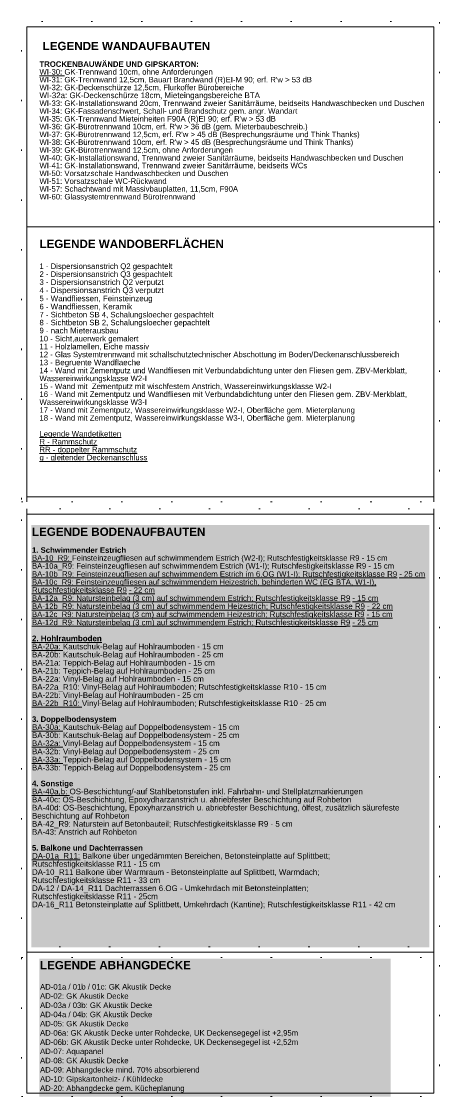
# Model space of a CAD drawing. Header units: metres. Extents: x -36 to 59, y 39 to 183.
# Drawn here: x 28.5 to 58.7, y 105.5 to 183.2 of the extents above; entities that cross this region are included whole.
import ezdxf

# ---------------------------------------------------------------- set-up
doc = ezdxf.new("R2010")
doc.units = ezdxf.units.M
doc.header["$MEASUREMENT"] = 0
doc.linetypes.add('Punktlinie', pattern=[0.0035, 0, -0.0035])
doc.linetypes.add('Wipeout_Contour', pattern=[1, 0, -1])
doc.layers.add('40 Text Legende', color=7, linetype='Continuous')
doc.layers.add('Neubau_40 Text Legende', color=7, linetype='Continuous')
doc.styles.add('ERSTELLTER_STIL_2', font='')
doc.styles.get('ERSTELLTER_STIL_2').set_extended_font_data('Arial', bold=True)

msp = doc.modelspace()

# ---------------------------------------------------------------- wipeouts: each hides what was drawn before it
at = {"color": 254, "linetype": 'Wipeout_Contour', "lineweight": 0, "ltscale": 688.564866}
msp.add_wipeout([(28.507, 148.472), (58.703, 148.472), (58.703, 183.217), (28.507, 183.217)], dxfattribs=at)
at = {"color": 254, "linetype": 'Wipeout_Contour', "lineweight": 0, "ltscale": 539.652466}
msp.add_wipeout([(28.507, 147.967), (28.507, 105.459), (58.703, 105.459), (58.703, 147.967)], dxfattribs=at)

# ---------------------------------------------------------------- next in the draw order: hatches: boundary and pattern name
at = {"layer": 'Neubau_40 Text Legende', "linetype": 'Continuous', "lineweight": 0, "true_color": 0xffffff}
for points in [[(29.223, 116.247), (57.969, 116.247), (57.969, 146.788), (29.223, 146.788)], [(29.804, 115.439), (29.804, 105.459), (55.187, 105.459), (55.187, 115.439)]]:
    msp.add_hatch(color=7, dxfattribs=at).paths.add_polyline_path(points)

# ---------------------------------------------------------------- next in the draw order: linework, layer by layer
at = {"color": 7, "linetype": 'Punktlinie', "lineweight": 13, "ltscale": 1000, "flags": 128}
for points in [[(28.507, 148.472), (58.703, 148.472), (58.703, 183.217), (28.507, 183.217)], [(28.507, 148.472), (58.703, 148.472), (58.703, 183.217), (28.507, 183.217)], [(28.507, 115.523), (58.703, 115.523), (58.703, 147.967), (28.507, 147.967)], [(28.507, 115.523), (58.703, 115.523), (58.703, 147.967), (28.507, 147.967)], [(28.507, 105.459), (58.703, 105.459), (58.703, 116.285), (28.507, 116.285)], [(28.507, 105.459), (58.703, 105.459), (58.703, 116.285), (28.507, 116.285)]]:
    msp.add_lwpolyline(points, close=True, dxfattribs=at)
at = {"layer": 'Neubau_40 Text Legende', "color": 7, "linetype": 'Continuous', "lineweight": 18, "ltscale": 1000, "flags": 128}
for points in [[(28.897, 182.825), (58.286, 182.825), (58.286, 168.373), (28.897, 168.373)], [(28.897, 115.893), (58.286, 115.893), (58.286, 105.704), (28.897, 105.704)]]:
    msp.add_lwpolyline(points, close=True, dxfattribs=at)
for points in [[(28.897, 148.472), (28.897, 168.373), (58.286, 168.373), (58.286, 148.472)], [(28.897, 148.472), (28.897, 148.831), (58.286, 148.831), (58.286, 148.472)], [(58.286, 147.967), (58.286, 115.893), (28.897, 115.893), (28.897, 147.967)], [(58.286, 147.967), (58.286, 147.575), (28.897, 147.575), (28.897, 147.967)]]:
    msp.add_lwpolyline(points, dxfattribs=at)

# ---------------------------------------------------------------- next in the draw order: texts
at = {"color": 7, "linetype": 'Continuous', "lineweight": 13, "insert": (29.804, 181.746), "char_height": 0.6, "attachment_point": 1, "line_spacing_factor": 0.844763, "style": 'ERSTELLTER_STIL_2'}
msp.add_mtext("\\A1;{\\pql;\\fArial|b1|i0|c0|p38; LEGENDE WANDAUFBAUTEN\\P\\pql;\\fArial|b0|i0|c0|p38;\\H0.666667x;\\P\\pql;\\fArial|b1|i0|c0|p38;TROCKENBAUWÄNDE UND GIPSKARTON:\\P\\pql;\\fArial|b0|i0|c0|p38;\\L\\LWI-30: \\fArial|b0|i0|c0|p38;\\l\\lGK-Trennwand 10cm, ohne Anforderungen\\P\\pql;\\fArial|b0|i0|c0|p38;WI-31: \\fArial|b0|i0|c0|p38;\\l\\lGK-Trennwand 12,5cm, Bauart Brandwand (R)EI-M 90; erf. R'w \\fArial|b0|i0|c0|p38;>\\fArial|b0|i0|c0|p38;\\l\\l 53 dB\\P\\pql;\\fArial|b0|i0|c0|p38;WI-32: \\fArial|b0|i0|c0|p38;\\l\\lGK-Deckenschürze 12,5cm, Flurkoffer Bürobereiche\\P\\pql;\\fArial|b0|i0|c0|p38;\\H1.027958x;WI-32\\fArial|b0|i0|c0|p38;a\\fArial|b0|i0|c0|p38;: \\fArial|b0|i0|c0|p38;\\l\\lGK-Deckenschürze 1\\fArial|b0|i0|c0|p38;\\l\\l8\\fArial|b0|i0|c0|p38;\\l\\lcm, \\fArial|b0|i0|c0|p38;\\l\\lMieteingangsbereiche BTA\\P\\pql;\\fArial|b0|i0|c0|p38;\\H0.972802x;WI-33: \\fArial|b0|i0|c0|p38;\\l\\lGK-Installationswand 20cm, Trennwand zweier Sanitärräume, beidseits Handwaschbecken und Duschen\\P\\pql;\\fArial|b0|i0|c0|p38;WI-34: \\fArial|b0|i0|c0|p38;\\l\\lGK-Fassadenschwert, Schall- und Brandschutz gem. angr. Wandart\\P\\pql;\\fArial|b0|i0|c0|p38;WI-35: \\fArial|b0|i0|c0|p38;\\l\\lGK-Trennwand Mieteinheiten F90A (R)EI 90; erf. R'w \\fArial|b0|i0|c0|p38;>\\fArial|b0|i0|c0|p38;\\l\\l 53 dB\\P\\pql;\\fArial|b0|i0|c0|p38;WI-36: \\fArial|b0|i0|c0|p38;\\l\\lGK-Bürotrennwand 10cm, erf. R'w \\fArial|b0|i0|c0|p38;>\\fArial|b0|i0|c0|p38;\\l\\l 36 dB (gem. Mieterbaubeschreib.)\\P\\pql;\\fArial|b0|i0|c0|p38;WI-37: \\fArial|b0|i0|c0|p38;\\l\\lGK-Bürotrennwand 12,5cm, erf. R'w \\fArial|b0|i0|c0|p38;>\\fArial|b0|i0|c0|p38;\\l\\l 45 dB (Besprechungsräume und Think Thanks)\\P\\pql;\\fArial|b0|i0|c0|p38;WI-38: \\fArial|b0|i0|c0|p38;\\l\\lGK-Bürotrennwand 10cm, erf. R'w \\fArial|b0|i0|c0|p38;>\\fArial|b0|i0|c0|p38;\\l\\l 45 dB (Besprechungsräume und Think Thanks)\\P\\pql;\\fArial|b0|i0|c0|p38;WI-39: \\fArial|b0|i0|c0|p38;\\l\\lGK-Bürotrennwand 12,5cm, ohne Anforderungen\\P\\pql;\\fArial|b0|i0|c0|p38;WI-40: \\fArial|b0|i0|c0|p38;\\l\\lGK-Installationswand, Trennwand zweier Sanitärräume, beidseits Handwaschbecken und Duschen\\P\\pql;\\fArial|b0|i0|c0|p38;WI-41: \\fArial|b0|i0|c0|p38;\\l\\lGK-Installationswand, Trennwand zweier Sanitärräume, beidseits WCs\\P\\pql;\\fArial|b0|i0|c0|p38;WI-50: \\fArial|b0|i0|c0|p38;\\l\\lVorsatzschale Handwaschbecken und Duschen\\P\\pql;\\fArial|b0|i0|c0|p38;WI-51: \\fArial|b0|i0|c0|p38;\\l\\lVorsatzschale WC-Rückwand\\P\\pql;\\fArial|b0|i0|c0|p38;WI-57: \\fArial|b0|i0|c0|p38;\\l\\lSchachtwand mit Massivbauplatten, 11,5cm, F90A\\P\\pql;\\fArial|b0|i0|c0|p38;WI-60: \\fArial|b0|i0|c0|p38;\\l\\lGlassystemtrennwand Bürotrennwand}", dxfattribs=at)
at = {"color": 7, "linetype": 'Continuous', "lineweight": 13, "insert": (29.804, 167.434), "char_height": 0.6, "width": 27.61469, "attachment_point": 1, "line_spacing_factor": 0.857973, "style": 'ERSTELLTER_STIL_2'}
msp.add_mtext('\\A1;{\\pql;\\fArial|b1|i0|c0|p38;LEGENDE WANDOBERFLÄCHEN\\P\\pql;\\fArial|b1|i0|c0|p38;\\P\\pql;\\fArial|b0|i0|c0|p38;\\H0.666667x;1 - Dispersionsanstrich Q2 gespachtelt\\P\\pql;\\fArial|b0|i0|c0|p38;2 - Dispersionsanstrich Q3 gespachtelt\\P\\pql;\\fArial|b0|i0|c0|p38;3 - \\fArial|b0|i0|c0|p38;\\H1.030792x;Dispersionsanstrich Q2 verputzt\\P\\pql;\\fArial|b0|i0|c0|p38;\\H0.970128x;4 - \\fArial|b0|i0|c0|p38;\\H1.030792x;Dispersionsanstrich Q3 verputzt\\P\\pql;\\fArial|b0|i0|c0|p38;\\H0.970128x;5 - \\fArial|b0|i0|c0|p38;\\H1.030792x;Wandfliessen, Feinsteinzeug\\P\\pql;\\fArial|b0|i0|c0|p38;\\H0.970128x;6 - \\fArial|b0|i0|c0|p38;\\H1.030792x;Wandfliessen, Keramik\\P\\pql;\\fArial|b0|i0|c0|p38;\\H0.970128x;7 - Sichtbeton SB 4, Schalungsloecher gespachtelt\\P\\pql;\\fArial|b0|i0|c0|p38;8 - Sichtbeton SB 2, Schalungsloecher gepachtelt\\P\\pql;\\fArial|b0|i0|c0|p38;9 - \\fArial|b0|i0|c0|p38;\\H1.030792x;nach Mieterausbau\\P\\pql;\\fArial|b0|i0|c0|p38;\\H0.970128x;10 - Sicht,auerwerk gemalert\\P\\pql;\\fArial|b0|i0|c0|p38;11 - Holzlamellen, Eiche massiv\\P\\pql;\\fArial|b0|i0|c0|p38;12 - Glas Systemtrennwand mit schallschutztechnischer Abschottung im Boden/Deckenanschlussbereich\\P\\pql;\\fArial|b0|i0|c0|p38;13 - \\fArial|b0|i0|c0|p38;\\H1.030792x;Begruente Wandflaeche\\P\\pql;\\fArial|b0|i0|c0|p38;\\H0.970128x;14 - Wand mit Zementputz und Wandfliesen mit Verbundabdichtung unter den Fliesen gem. ZBV-Merkblatt, Wassereinwirkungsklasse W2-I\\P\\pql;\\fArial|b0|i0|c0|p38;15 - Wand mit  Zementputz mit wischfestem Anstrich, Wassereinwirkungsklasse W2-I\\P\\pql;\\fArial|b0|i0|c0|p38;16 - Wand mit Zementputz und Wandfliesen mit Verbundabdichtung unter den Fliesen gem. ZBV-Merkblatt, Wassereinwirkungsklasse W3-I\\P\\pql;\\fArial|b0|i0|c0|p38;17 - Wand mit Zementputz, Wassereinwirkungsklasse W2-I, Oberfläche gem. Mieterplanung\\P\\pql;\\fArial|b0|i0|c0|p38;18 - Wand mit Zementputz, Wassereinwirkungsklasse W3-I, Oberfläche gem. Mieterplanung\\P\\pql;\\fArial|b0|i0|c0|p38;\\P\\pql;\\fArial|b0|i0|c0|p38;\\L\\LLegende Wandetiketten\\P\\pql;\\fArial|b0|i0|c0|p38;R - Rammschutz\\P\\pql;\\fArial|b0|i0|c0|p38;RR - doppelter Rammschutz\\P\\pql;\\fArial|b0|i0|c0|p38;g - gleitender Deckenanschluss}', dxfattribs=at)
at = {"layer": '40 Text Legende', "color": 7, "linetype": 'Continuous', "lineweight": 13, "insert": (29.263, 146.611), "char_height": 0.6, "width": 28.66628, "attachment_point": 1, "line_spacing_factor": 0.855327, "style": 'ERSTELLTER_STIL_2'}
msp.add_mtext('\\A1;{\\pql;\\fArial|b1|i0|c0|p38;LEGENDE BODENAUFBAUTEN\\P\\pql;\\fArial|b1|i0|c0|p38;\\H0.666667x;\\P\\pql;\\fArial|b1|i0|c0|p38;1. Schwimmender Estrich\\P\\pql;\\fArial|b0|i0|c0|p38;\\L\\LBA-10_R9:\\fArial|b0|i0|c0|p38;\\l\\l Feinsteinzeugfliesen auf schwimmendem Estrich (W2-I); \\fArial|b0|i0|c0|p38;\\l\\lRutschfestigkeitsklasse R9\\fArial|b0|i0|c0|p38;\\l\\l - 15 cm\\P\\pql;\\fArial|b0|i0|c0|p38;BA-10a_R9:\\fArial|b0|i0|c0|p38;\\l\\l Feinsteinzeugfliesen auf schwimmendem Estrich (W1-I); \\fArial|b0|i0|c0|p38;\\l\\H1.027479x;\\lRutschfestigkeitsklasse R\\fArial|b0|i0|c0|p38;\\H0.973256x;9\\fArial|b0|i0|c0|p38; - 15 cm\\P\\pql;\\fArial|b0|i0|c0|p38;\\L\\LBA-10b_R9:\\fArial|b0|i0|c0|p38; Feinsteinzeugfliesen auf schwimmendem Estrich \\fArial|b0|i0|c0|p38;\\L\\Lim 6.OG\\fArial|b0|i0|c0|p38; (W1-I); \\fArial|b0|i0|c0|p38;\\H1.027479x;Rutschfestigkeitsklasse R\\fArial|b0|i0|c0|p38;\\H0.973256x;9\\fArial|b0|i0|c0|p38; - 25 cm\\P\\pql;\\fArial|b0|i0|c0|p38;\\L\\LBA-10c_R9:\\fArial|b0|i0|c0|p38; Feinsteinzeugfliesen auf schwimmendem Heizestrich, behinderten WC (EG BTA, W1-I), \\fArial|b0|i0|c0|p38;\\H1.027479x;Rutschfestigkeitsklasse R\\fArial|b0|i0|c0|p38;\\H0.973256x;9\\fArial|b0|i0|c0|p38; - 22 cm\\P\\pql;\\fArial|b0|i0|c0|p38;\\L\\LBA-12a_R9:\\fArial|b0|i0|c0|p38; Natursteinbelag (3 cm) auf schwimmendem Estrich; \\fArial|b0|i0|c0|p38;\\H1.027479x;Rutschfestigkeitsklasse R\\fArial|b0|i0|c0|p38;\\H0.973256x;9\\fArial|b0|i0|c0|p38; - 15 cm\\P\\pql;\\fArial|b0|i0|c0|p38;\\L\\LBA-12b_R9:\\fArial|b0|i0|c0|p38; Natursteinbelag (3 cm) auf schwimmendem Heizestrich; \\fArial|b0|i0|c0|p38;\\H1.027479x;Rutschfestigkeitsklasse R\\fArial|b0|i0|c0|p38;\\H0.973256x;9\\fArial|b0|i0|c0|p38; - 22 cm\\P\\pql;\\fArial|b0|i0|c0|p38;\\L\\LBA-12c_R9:\\fArial|b0|i0|c0|p38; Natursteinbelag (3 cm) auf schwimmendem Heizestrich; \\fArial|b0|i0|c0|p38;\\H1.027479x;Rutschfestigkeitsklasse R\\fArial|b0|i0|c0|p38;\\H0.973256x;9\\fArial|b0|i0|c0|p38; - 15 cm\\P\\pql;\\fArial|b0|i0|c0|p38;\\L\\LBA-12d_R9:\\fArial|b0|i0|c0|p38; Natursteinbelag (3 cm) auf schwimmendem Estrich; \\fArial|b0|i0|c0|p38;\\H1.027479x;Rutschfestigkeitsklasse R\\fArial|b0|i0|c0|p38;\\H0.973256x;9\\fArial|b0|i0|c0|p38; - 25 cm\\P\\pql;\\fArial|b0|i0|c0|p38;\\P\\pql;\\fArial|b1|i0|c0|p38;\\H1.027479x;2. Hohlraumboden\\P\\pql;\\fArial|b0|i0|c0|p38;\\L\\LBA-20a:\\fArial|b0|i0|c0|p38;\\l\\l Kautschuk-Belag auf Hohlraumboden - 15 cm\\P\\pql;\\fArial|b0|i0|c0|p38;BA-20b:\\fArial|b0|i0|c0|p38;\\l\\l Kautschuk-Belag auf Hohlraumboden - 25 cm\\P\\pql;\\fArial|b0|i0|c0|p38;BA-21a:\\fArial|b0|i0|c0|p38;\\l\\l Teppich-Belag auf Hohlraumboden - 15 cm\\P\\pql;\\fArial|b0|i0|c0|p38;BA-21b:\\fArial|b0|i0|c0|p38;\\l\\l Teppich-Belag auf Hohlraumboden - 25 cm\\P\\pql;\\fArial|b0|i0|c0|p38;BA-22a:\\fArial|b0|i0|c0|p38;\\l\\l Vinyl-Belag auf Hohlraumboden - 15 cm\\P\\pql;\\fArial|b0|i0|c0|p38;BA-22a_R10:\\fArial|b0|i0|c0|p38;\\l\\l Vinyl-Belag auf Hohlraumboden; Rutschfestigkeitsklasse R10 - 15 cm\\P\\pql;\\fArial|b0|i0|c0|p38;BA-22b:\\fArial|b0|i0|c0|p38;\\l\\l Vinyl-Belag auf Hohlraumboden - 25 c\\fArial|b0|i0|c0|p38;\\l\\H0.973256x;\\lm\\P\\pql;\\fArial|b0|i0|c0|p38;\\L\\H1.027479x;\\LBA-22b_R10:\\fArial|b0|i0|c0|p38;\\l\\l Vinyl-Belag auf Hohlraumboden; Rutschfestigkeitsklasse R10 - 25 c\\fArial|b0|i0|c0|p38;\\l\\H0.973256x;\\lm\\P\\pql;\\fArial|b0|i0|c0|p38;\\P\\pql;\\fArial|b1|i0|c0|p38;3. Doppelbodensystem\\P\\pql;\\fArial|b0|i0|c0|p38;\\L\\H1.027479x;\\LBA-30a:\\fArial|b0|i0|c0|p38;\\l\\l Kautschuk-Belag auf Doppelbodensystem - 15 cm\\P\\pql;\\fArial|b0|i0|c0|p38;BA-30b:\\fArial|b0|i0|c0|p38;\\l\\l Kautschuk-Belag auf Doppelbodensystem - 25 \\fArial|b0|i0|c0|p38;\\l\\H0.973256x;\\lcm\\P\\pql;\\fArial|b0|i0|c0|p38;\\L\\H1.027479x;\\LBA-32a:\\fArial|b0|i0|c0|p38;\\l\\l Vinyl-Belag auf Doppelbodensystem - 15 cm\\P\\pql;\\fArial|b0|i0|c0|p38;BA-32b:\\fArial|b0|i0|c0|p38;\\l\\l Vinyl-Belag auf Doppelbodensystem - 25 c\\fArial|b0|i0|c0|p38;\\l\\H0.973256x;\\lm\\P\\pql;\\fArial|b0|i0|c0|p38;\\L\\H1.027479x;\\LBA-33a:\\fArial|b0|i0|c0|p38;\\l\\l Teppich-Belag auf Doppelbodensystem - 15 cm\\P\\pql;\\fArial|b0|i0|c0|p38;BA-33b:\\fArial|b0|i0|c0|p38;\\l\\l Teppich-Belag auf Doppelbodensystem - 25 c\\fArial|b0|i0|c0|p38;\\l\\H0.973256x;\\lm\\P\\pql;\\fArial|b0|i0|c0|p38;\\P\\pql;\\fArial|b1|i0|c0|p38;4. Sonstige\\P\\pql;\\fArial|b0|i0|c0|p38;\\L\\H1.027479x;\\LBA-40a,b:\\fArial|b0|i0|c0|p38;\\l\\l OS-Beschichtung/-auf Stahlbetonstufen inkl. Fahrbahn- und Stellplatzmarkierungen\\P\\pql;\\fArial|b0|i0|c0|p38;BA-40c:\\fArial|b0|i0|c0|p38;\\l\\l OS-Beschichtung, Epoxydharzanstrich u. abriebfester Beschichtung auf Rohbeton \\P\\pql;\\fArial|b0|i0|c0|p38;BA-40d:\\fArial|b0|i0|c0|p38;\\l\\l OS-Beschichtung, Epoxyharzanstrich u. abriebfester Beschichtung, ölfest, zusätzlich säurefeste Beschichtung auf Rohbeton\\P\\pql;\\fArial|b0|i0|c0|p38;BA-42_R9\\fArial|b0|i0|c0|p38;:\\fArial|b0|i0|c0|p38;\\l\\l Naturstein auf Betonbauteil; \\fArial|b0|i0|c0|p38;\\l\\lRutschfestigkeitsklasse R9\\fArial|b0|i0|c0|p38;\\l\\l - 5 cm\\P\\pql;\\fArial|b0|i0|c0|p38;BA-43:\\fArial|b0|i0|c0|p38;\\l\\l Anstrich auf Rohbeto\\fArial|b0|i0|c0|p38;\\l\\H0.973256x;\\ln\\P\\pql;\\fArial|b0|i0|c0|p38;\\P\\pql;\\fArial|b1|i0|c0|p38;5. Balkone und Dachterrassen\\P\\pql;\\fArial|b0|i0|c0|p38;\\L\\H1.027479x;\\LDA-01a_R11\\fArial|b0|i0|c0|p38;:\\fArial|b0|i0|c0|p38;\\l\\l Balkone über ungedämmten Bereichen, Betonsteinplatte auf Splittbett; \\P\\pql;\\fArial|b0|i0|c0|p38;\\l\\lRutschfestigkeitsklasse R11\\fArial|b0|i0|c0|p38;\\l\\l - 15 cm\\P\\pql;\\fArial|b0|i0|c0|p38;DA-10_R11\\fArial|b0|i0|c0|p38;\\l\\l Balkone über Warmraum - Betonsteinplatte auf Splittbett, Warmdach; \\P\\pql;\\fArial|b0|i0|c0|p38;\\l\\lRutschfestigkeitsklasse R11\\fArial|b0|i0|c0|p38;\\l\\l - 33 cm\\P\\pql;\\fArial|b0|i0|c0|p38;DA-12 / DA-14_R11\\fArial|b0|i0|c0|p38;\\l\\l Dachterrassen 6.OG - Umkehrdach mit Betonsteinplatten; \\P\\pql;\\fArial|b0|i0|c0|p38;\\l\\lRutschfestigkeitsklasse R11\\fArial|b0|i0|c0|p38;\\l\\l - 25cm\\P\\pql;\\fArial|b0|i0|c0|p38;DA-16_R11\\fArial|b0|i0|c0|p38;\\l\\l Betonsteinplatte auf Splittbett, Umkehrdach (Kantine); \\fArial|b0|i0|c0|p38;\\l\\lRutschfestigkeitsklasse R11\\fArial|b0|i0|c0|p38;\\l\\l - 42 c\\fArial|b0|i0|c0|p38;\\l\\H0.973256x;\\lm}', dxfattribs=at)
at = {"layer": '40 Text Legende', "color": 7, "linetype": 'Continuous', "lineweight": 13, "insert": (29.844, 115.262), "char_height": 0.6, "attachment_point": 1, "style": 'ERSTELLTER_STIL_2'}
msp.add_mtext('\\A1;{\\pql;\\fArial|b1|i0|c0|p38;LEGENDE ABHANGDECKE\\P\\pql;\\fArial|b0|i0|c0|p38;\\H0.666667x;\\P\\pql;\\fArial|b0|i0|c0|p38;AD-01a / 01b / 01c: GK Akustik Decke\\P\\pql;\\fArial|b0|i0|c0|p38;AD-02: GK Akustik Decke\\P\\pql;\\fArial|b0|i0|c0|p38;AD-03a / 03b: GK Akustik Decke\\P\\pql;\\fArial|b0|i0|c0|p38;AD-04a / 04b: GK Akustik Decke\\P\\pql;\\fArial|b0|i0|c0|p38;AD-05: GK Akustik Decke\\P\\pql;\\fArial|b0|i0|c0|p38;AD-06a: GK Akustik Decke unter Rohdecke, UK Deckensegegel ist +2,95m \\P\\pql;\\fArial|b0|i0|c0|p38;AD-06b: GK Akustik Decke unter Rohdecke, UK Deckensegegel ist +2,52m \\P\\pql;\\fArial|b0|i0|c0|p38;AD-07: Aquapanel\\P\\pql;\\fArial|b0|i0|c0|p38;AD-08: GK Akustik Decke\\P\\pql;\\fArial|b0|i0|c0|p38;AD-09: Abhangdecke mind. 70% absorbierend\\P\\pql;\\fArial|b0|i0|c0|p38;AD-10: Gipskartonheiz- / Kühldecke\\P\\pql;\\fArial|b0|i0|c0|p38;AD-20: Abhangdecke gem. Kücheplanung\\P\\pql;\\fArial|b0|i0|c0|p38;\\H1.250000x;}', dxfattribs=at)

doc.saveas('drawing.dxf')
